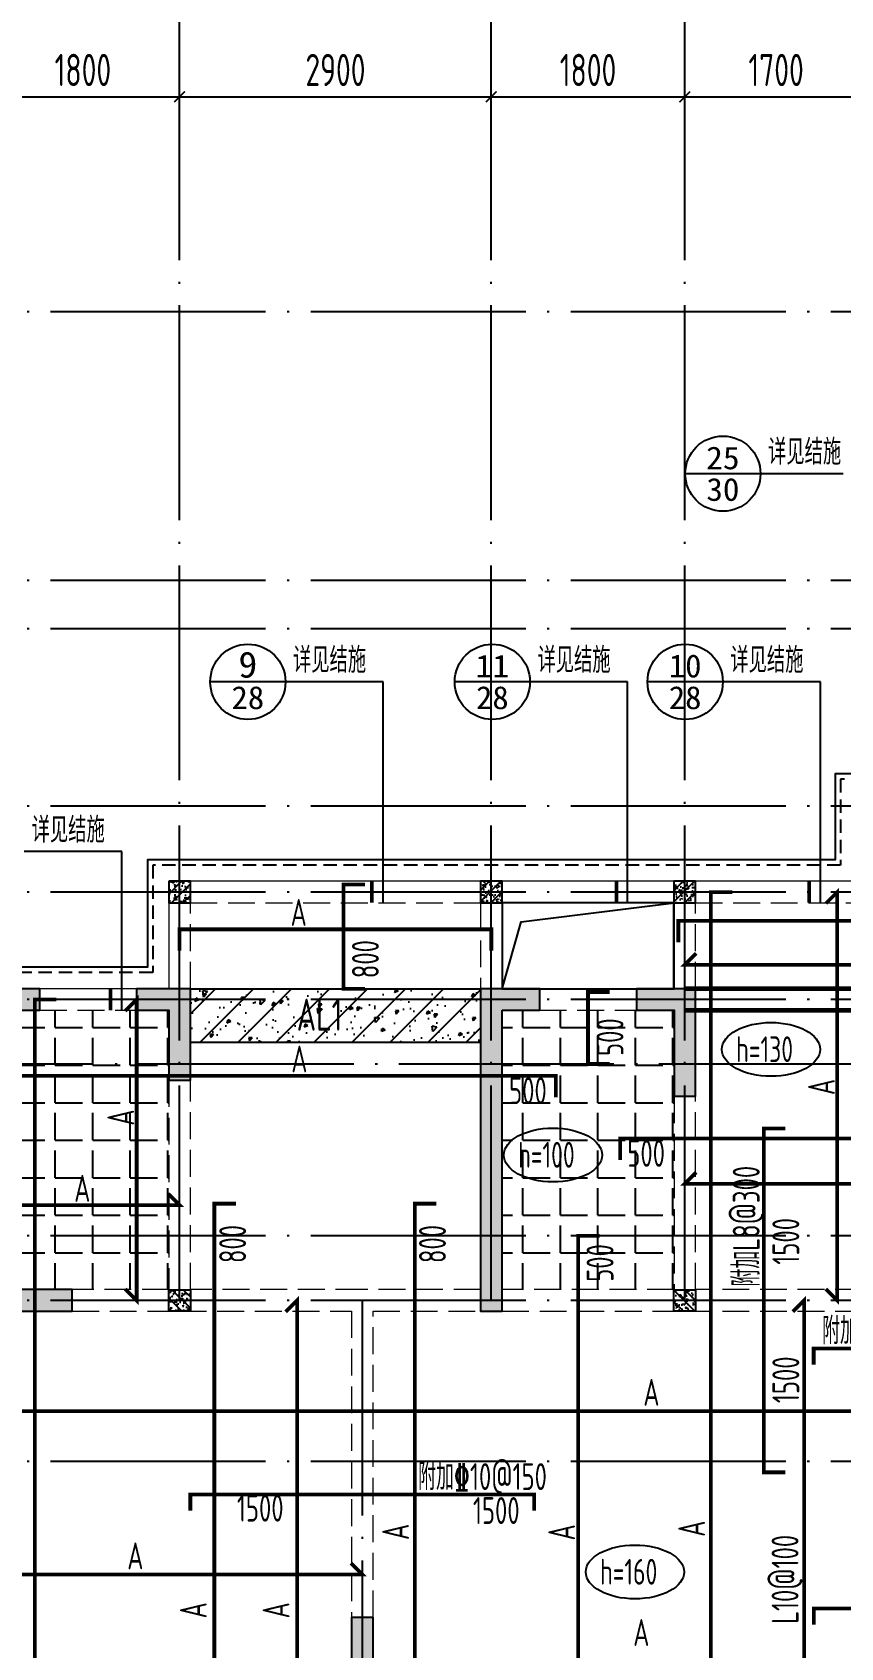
# Model space of a CAD drawing. Extents: x -1058961 to 23600, y -449123 to 2751847.
# Drawn here: x -332173 to -324651, y -49742 to -34710 of the extents above; entities that cross this region are included whole.
import ezdxf
from ezdxf.enums import TextEntityAlignment as Align

# ---------------------------------------------------------------- set-up
doc = ezdxf.new("R2010")
doc.units = 0
doc.header["$LTSCALE"] = 1000
for name, pattern in [('DASH', [0.35, 0.25, -0.1]), ('DOTE', [2.42, 2, -0.2, 0.02, -0.2]), ('HIDDEN', [0.375, 0.25, -0.125])]:
    doc.linetypes.add(name, pattern=pattern)
doc.layers.get('0').update_dxf_attribs({"linetype": 'CONTINUOUS'})
doc.layers.get('DEFPOINTS').update_dxf_attribs({"linetype": 'CONTINUOUS'})
for name, color, linetype in [('A-AXIS', 1, 'CONTINUOUS'), ('A-DOTE', 10, 'DOTE'), ('BEAM', 4, 'DASH'), ('DIM_IDEN', 67, 'CONTINUOUS'), ('PUB_TEXT', 2, 'CONTINUOUS'), ('ROOF', 183, 'CONTINUOUS'), ('S-B板填充', 251, 'CONTINUOUS'), ('S-B板标注', 3, 'CONTINUOUS'), ('S-B板配筋', 6, 'CONTINUOUS'), ('S-B板配筋号', 7, 'CONTINUOUS'), ('S-D洞口', 4, 'CONTINUOUS'), ('S-L主梁线', 4, 'DASH'), ('S-Q墙填充', 252, 'CONTINUOUS'), ('S-Q墙实线', 6, 'CONTINUOUS'), ('S-Y一般标注', 3, 'CONTINUOUS'), ('S-板正筋', 2, 'CONTINUOUS'), ('S-构造柱', 212, 'CONTINUOUS'), ('TEXT', 2, 'CONTINUOUS'), ('看线', 251, 'CONTINUOUS')]:
    doc.layers.add(name, color=color, linetype=linetype)
doc.layers.add('配箍校核', color=34, linetype='CONTINUOUS', plot=False)
doc.styles.add('_TCH_AXIS', font='COMPLEX', dxfattribs={"bigfont": 'GBCBIG'})
doc.styles.add('_TCH_LABEL', font='simhei.ttf')
doc.styles.add('TSSD_DIMENSION', font='Tssdeng.shx', dxfattribs={"width": 0.7, "bigfont": 'tssdchn.shx'})
doc.styles.add('TSSD_REIN', font='tssdeng.shx', dxfattribs={"width": 0.7, "height": 300, "bigfont": 'tssdchn.shx'})
doc.dimstyles.new('TSSD_100_100', dxfattribs={"dimtxt": 300, "dimasz": 100, "dimexe": 100, "dimexo": 250, "dimgap": 100, "dimtad": 1, "dimdec": 0, "dimzin": 0, "dimdsep": 46, "dimtxsty": 'TSSD_DIMENSION', "dimblk": 'ARCHTICK', "dimcen": 0, "dimdle": 100, "dimclrt": 7, "dimadec": 0, "dimazin": 0, "dimtfac": 1, "dimtdec": 0, "dimtix": 1, "dimtmove": 2, "dimatfit": 3, "dimldrblk": 'ARCHTICK', "dimfxl": 0, "dimtolj": 1, "dimtzin": 0, "dimarcsym": 0})

# ---------------------------------------------------------------- blocks, each defined once
blk = doc.blocks.new('_ArchTick')
at = {"color": 0, "linetype": 'ByBlock', "const_width": 0.15}
blk.add_lwpolyline([(-0.5, -0.5), (0.5, 0.5)], dxfattribs=at)
blk = doc.blocks.new('*D3125')
at = {"layer": 'DEFPOINTS', "color": 0}
for p in [(6400, 22100), (4600, 21100), (6400, 21100)]:
    blk.add_point(p, dxfattribs=at)
at = {"layer": 'S-Y一般标注', "color": 0, "lineweight": -2}
for p, q in [((4500, 22100), (6500, 22100)), ((4600, 21350), (4600, 22200)), ((6400, 21350), (6400, 22200))]:
    blk.add_line(p, q, dxfattribs=at)
at = {"layer": 'S-Y一般标注', "color": 0, "lineweight": -2, "xscale": 100, "yscale": 100, "zscale": 100, "rotation": 180}
blk.add_blockref('_ArchTick', (4600, 22100), dxfattribs=at)
at = {"layer": 'S-Y一般标注', "color": 0, "lineweight": -2, "xscale": 100, "yscale": 100, "zscale": 100}
blk.add_blockref('_ArchTick', (6400, 22100), dxfattribs=at)
at = {"layer": 'S-Y一般标注', "color": 7, "insert": (5500, 22350), "char_height": 300, "attachment_point": 5, "style": 'TSSD_DIMENSION'}
blk.add_mtext('\\A1;1800', dxfattribs=at)
blk = doc.blocks.new('*D3126')
at = {"layer": 'DEFPOINTS', "color": 0}
for p in [(9300, 22100), (6400, 21100), (9300, 21100)]:
    blk.add_point(p, dxfattribs=at)
at = {"layer": 'S-Y一般标注', "color": 0, "lineweight": -2}
for p, q in [((6300, 22100), (9400, 22100)), ((6400, 21350), (6400, 22200)), ((9300, 21350), (9300, 22200))]:
    blk.add_line(p, q, dxfattribs=at)
at = {"layer": 'S-Y一般标注', "color": 0, "lineweight": -2, "xscale": 100, "yscale": 100, "zscale": 100, "rotation": 180}
blk.add_blockref('_ArchTick', (6400, 22100), dxfattribs=at)
at = {"layer": 'S-Y一般标注', "color": 0, "lineweight": -2, "xscale": 100, "yscale": 100, "zscale": 100}
blk.add_blockref('_ArchTick', (9300, 22100), dxfattribs=at)
at = {"layer": 'S-Y一般标注', "color": 7, "insert": (7850, 22350), "char_height": 300, "attachment_point": 5, "style": 'TSSD_DIMENSION'}
blk.add_mtext('\\A1;2900', dxfattribs=at)
blk = doc.blocks.new('*D3127')
at = {"layer": 'DEFPOINTS', "color": 0}
for p in [(11100, 22100), (9300, 21100), (11100, 21100)]:
    blk.add_point(p, dxfattribs=at)
at = {"layer": 'S-Y一般标注', "color": 0, "lineweight": -2}
for p, q in [((9200, 22100), (11200, 22100)), ((9300, 21350), (9300, 22200)), ((11100, 21350), (11100, 22200))]:
    blk.add_line(p, q, dxfattribs=at)
at = {"layer": 'S-Y一般标注', "color": 0, "lineweight": -2, "xscale": 100, "yscale": 100, "zscale": 100, "rotation": 180}
blk.add_blockref('_ArchTick', (9300, 22100), dxfattribs=at)
at = {"layer": 'S-Y一般标注', "color": 0, "lineweight": -2, "xscale": 100, "yscale": 100, "zscale": 100}
blk.add_blockref('_ArchTick', (11100, 22100), dxfattribs=at)
at = {"layer": 'S-Y一般标注', "color": 7, "insert": (10200, 22350), "char_height": 300, "attachment_point": 5, "style": 'TSSD_DIMENSION'}
blk.add_mtext('\\A1;1800', dxfattribs=at)
blk = doc.blocks.new('*D3128')
at = {"layer": 'DEFPOINTS', "color": 0}
for p in [(12800, 22100), (11100, 21100), (12800, 21100)]:
    blk.add_point(p, dxfattribs=at)
at = {"layer": 'S-Y一般标注', "color": 0, "lineweight": -2}
for p, q in [((11000, 22100), (12900, 22100)), ((11100, 21350), (11100, 22200)), ((12800, 21350), (12800, 22200))]:
    blk.add_line(p, q, dxfattribs=at)
at = {"layer": 'S-Y一般标注', "color": 0, "lineweight": -2, "xscale": 100, "yscale": 100, "zscale": 100, "rotation": 180}
blk.add_blockref('_ArchTick', (11100, 22100), dxfattribs=at)
at = {"layer": 'S-Y一般标注', "color": 0, "lineweight": -2, "xscale": 100, "yscale": 100, "zscale": 100}
blk.add_blockref('_ArchTick', (12800, 22100), dxfattribs=at)
at = {"layer": 'S-Y一般标注', "color": 7, "insert": (11950, 22350), "char_height": 300, "attachment_point": 5, "style": 'TSSD_DIMENSION'}
blk.add_mtext('\\A1;1700', dxfattribs=at)
blk = doc.blocks.new('20210729.03492876')
at = {"layer": '看线', "color": 201}
blk.add_lwpolyline([(10300, 13200), (10300, 11800), (8200, 11800), (8200, 11000), (1800, 11000), (1800, 10000), (0, 10000), (0, 1500), (2850, 1500)], dxfattribs=at)
at = {"layer": '看线', "color": 201, "linetype": 'HIDDEN', "ltscale": 0.5}
blk.add_lwpolyline([(10350, 13200), (10350, 11750), (8250, 11750), (8250, 10950), (1850, 10950), (1850, 9950), (50, 9950), (50, 1550), (2900, 1550)], dxfattribs=at)
blk = doc.blocks.new('20210807.15313138')
at = {"layer": 'S-Q墙填充'}
h = blk.add_hatch(color=252, dxfattribs=at)
h.dxf.hatch_style = 1
h.paths.add_polyline_path([(61116, 65940), (61516, 65940), (61516, 66140), (60916, 66140), (60916, 63140), (61816, 63140), (61816, 63340), (61116, 63340)])
h = blk.add_hatch(color=252, dxfattribs=at)
h.dxf.hatch_style = 1
h.paths.add_polyline_path([(62416, 65940), (62716, 65940), (62716, 65290), (62916, 65290), (62916, 66140), (62416, 66140)])
h = blk.add_hatch(color=252, dxfattribs=at)
h.dxf.hatch_style = 1
h.paths.add_polyline_path([(65816, 65940), (66166, 65940), (66166, 66140), (65616, 66140), (65616, 63140), (65816, 63140)])
h = blk.add_hatch(color=252, dxfattribs=at)
h.dxf.hatch_style = 1
h.paths.add_polyline_path([(67616, 66140), (67066, 66140), (67066, 65940), (67416, 65940), (67416, 65140), (67616, 65140)])
h = blk.add_hatch(color=252, dxfattribs=at)
h.dxf.hatch_style = 1
h.paths.add_polyline_path([(64616, 60290), (64416, 60290), (64416, 58840), (63716, 58840), (63616, 58840), (63616, 58640), (63716, 58640), (64616, 58640)])
at = {"layer": 'S-D洞口', "color": 5}
blk.add_lwpolyline([(65816, 66140), (67416, 66140), (67416, 66940), (65816, 66940), (65816, 66140), (65993, 66762), (67416, 66940)], dxfattribs=at)
at = {"layer": 'S-L主梁线', "linetype": 'ByBlock', "lineweight": 18}
for p, q in [((62716, 67140), (62716, 66140)), ((65716, 67140), (62716, 67140)), ((67516, 67140), (65716, 67140)), ((69116, 67140), (67516, 67140)), ((65816, 66940), (67416, 66940)), ((65816, 66140), (65816, 66940)), ((67416, 66940), (67416, 66140)), ((62416, 66140), (61516, 66140)), ((67066, 66140), (66166, 66140))]:
    blk.add_line(p, q, dxfattribs=at)
at = {"layer": 'S-L主梁线', "linetype": 'DASH', "lineweight": 18}
for p, q in [((62916, 66940), (65616, 66940)), ((62916, 66140), (62916, 66940)), ((65616, 66940), (65616, 66140)), ((67616, 66940), (69116, 66940)), ((67616, 66140), (67616, 66940)), ((61516, 65940), (62416, 65940)), ((66166, 65940), (67066, 65940)), ((62716, 65290), (62716, 63340)), ((62916, 63340), (62916, 65290)), ((67416, 65140), (67416, 63340)), ((67616, 63340), (67616, 65140)), ((62716, 63340), (61816, 63340)), ((64516, 63340), (62916, 63340)), ((65616, 63340), (64516, 63340)), ((67416, 63340), (65816, 63340)), ((70216, 63340), (67616, 63340)), ((61816, 63140), (62816, 63140)), ((62816, 63140), (64416, 63140)), ((64416, 63140), (64416, 60290)), ((64616, 63140), (65616, 63140)), ((64616, 60290), (64616, 63140)), ((65816, 63140), (67516, 63140)), ((67516, 63140), (70216, 63140))]:
    blk.add_line(p, q, dxfattribs=at)
at = {"layer": 'S-Q墙实线'}
for points in [[(61116, 65940), (61516, 65940), (61516, 66140), (60916, 66140), (60916, 63140), (61816, 63140), (61816, 63340), (61116, 63340)], [(62416, 65940), (62716, 65940), (62716, 65290), (62916, 65290), (62916, 66140), (62416, 66140)], [(65816, 65940), (66166, 65940), (66166, 66140), (65616, 66140), (65616, 63140), (65816, 63140)], [(67616, 66140), (67066, 66140), (67066, 65940), (67416, 65940), (67416, 65140), (67616, 65140)]]:
    blk.add_lwpolyline(points, close=True, dxfattribs=at)
blk.add_lwpolyline([(63716, 58840), (63616, 58840), (63616, 58640), (63716, 58640), (64616, 58640), (64616, 60290), (64416, 60290), (64416, 58840), (63716, 58840)], dxfattribs=at)
blk = doc.blocks.new('20210730.02141516')
at = {"layer": 'S-构造柱'}
h = blk.add_hatch(dxfattribs=at)
h.set_pattern_fill('ARMORED', color=256, scale=15, angle=-90, style=0)
h.set_pattern_definition([(320, (-154189.41, 3278673.45), (-9.4128202, -107.5890274), [11.25, -123.75]), (265, (-154189.41, 3278673.45), (112.82882, 20.8127), [9, -99]), (10.4514, (-154190.19, 3278664.49), (103.4159313, -86.7764073), [9.5610285, -105.1713168]), (316.1842, (-154159.41, 3278673.45), (-24.827852, -160.0861573), [16.875, -185.625]), (6.6356, (-154161.48, 3278660.11), (146.117681, -140.199406), [14.341543, -157.75695]), (261.1842, (-154159.41, 3278673.45), (146.11779, -140.199292), [13.5, -148.5]), (291, (-154166.91, 3278658.45), (-60.3928336, -89.5360578), [11.25, -123.75]), (236, (-154166.91, 3278658.45), (108.7725068, -36.4972998), [9, -99]), (341.4514, (-154171.94, 3278650.99), (48.3795745, -126.0333943), [9.5610285, -105.1713168]), (307.5, (-154189.41, 3278673.454), (49.93407807, -1.8239783), [0, -97.8, 0, -100.5, 0, -99.375]), (277.5, (-154189.41, 3278673.454), (59.1617568, -39.4604306), [0, -57.3, 0, -95.55, 0, -37.875]), (237.5, (-154189.41, 3278706.904), (-3.38323076, -80.07336543), [0, -37.5, 0, -117, 0, -155.25]), (227.5, (-154189.41, 3278721.904), (15.0157473, -87.4779254), [0, -48.75, 0, -77.7, 0, -110.25]), (315, (-154189.41, 3278673.454), (53.0330086, 53.0330086), [])])
h.paths.add_polyline_path([(200, 200), (200, 0), (0, 0), (0, 200)])
blk.add_lwpolyline([(200, 200), (200, 0), (0, 0), (0, 200)], close=True, dxfattribs=at)
blk = doc.blocks.new('20210809.18285270')
at = {"layer": 'ROOF', "xscale": -1}
for p in [(2000, 10100), (4900, 10100), (6700, 10100)]:
    blk.add_blockref('20210730.02141516', p, dxfattribs=at)
at = {"layer": 'ROOF'}
for p in [(1800, 6300), (6500, 6300)]:
    blk.add_blockref('20210730.02141516', p, dxfattribs=at)
blk = doc.blocks.new('20210811.10154474')
at = {"layer": 'DIM_IDEN'}
for p, q in [((7552, 15398), (6852, 15398)), ((8321, 15398), (7552, 15398)), ((3132, 13461), (2432, 13461)), ((4041, 13461), (3132, 13461)), ((4041, 11405), (4041, 13461)), ((5407, 13461), (4707, 13461)), ((6316, 13461), (5407, 13461)), ((6316, 11405), (6316, 13461)), ((7201, 13461), (6501, 13461)), ((8110, 13461), (7201, 13461)), ((8110, 11405), (8110, 13461)), ((1609, 11881), (700, 11881)), ((1609, 10405), (1609, 11881))]:
    blk.add_line(p, q, dxfattribs=at)
at = {"layer": 'DIM_IDEN', "const_width": 35}
for points in [[(3936, 11405), (3936, 11605)], [(6211, 11405), (6211, 11605)], [(8005, 11405), (8005, 11605)], [(1504, 10405), (1504, 10605)]]:
    blk.add_lwpolyline(points, dxfattribs=at)
at = {"layer": 'DIM_IDEN'}
for centre in [(7202, 15398), (2782, 13461), (5057, 13461), (6851, 13461)]:
    blk.add_circle(centre, 350, dxfattribs=at)
at = {"layer": 'PUB_TEXT', "style": '_TCH_LABEL'}
for s, height, width, p, p2 in [('25', 211.6, 1.022989, (7046, 15439), (7358, 15439)), ('30', 212.7, 1.00565, (7048, 15145), (7356, 15145)), ('9', 242, 1.011364, (2694, 13500), (2870, 13500)), ('11', 210.8, 1.034884, (4900, 13502), (5214, 13502)), ('10', 213.8, 0.988889, (6699, 13502), (7003, 13502)), ('28', 213.8, 0.988889, (2630, 13207), (2934, 13207)), ('28', 213.8, 0.988889, (4905, 13207), (5209, 13207)), ('28', 213.8, 0.988889, (6699, 13207), (7003, 13207))]:
    blk.add_text(s, height=height, dxfattribs=dict(at, width=width)).set_placement(p, p2, align=Align.FIT)
at = {"layer": 'PUB_TEXT', "style": '_TCH_AXIS'}
for p in [(7622, 15482), (3202, 13545), (5477, 13545), (7271, 13545), (770, 11965)]:
    blk.add_text('详见结施', height=236.3, dxfattribs=at).set_placement(p)
blk = doc.blocks.new('20210726.16350016')
at = {"layer": 'A-AXIS'}
for p, q in [((6400, 21100), (6400, 23900)), ((9300, 21100), (9300, 23900)), ((11100, 21100), (11100, 23900))]:
    blk.add_line(p, q, dxfattribs=at)
at = {"layer": 'A-DOTE'}
for p, q in [((6400, 10900), (6400, 21100)), ((9300, 10900), (9300, 21100)), ((11100, 10900), (11100, 21100)), ((55600, 20100), (3600, 20100)), ((55600, 17600), (3600, 17600)), ((55600, 17150), (3600, 17150)), ((55600, 15500), (3600, 15500)), ((55600, 14700), (3600, 14700)), ((55600, 13700), (3600, 13700)), ((3600, 13100.3), (55600, 13100.3)), ((55600, 11500), (3600, 11500)), ((55600, 10900), (3600, 10900)), ((8100, 10900), (8100, 3600)), ((55600, 9400), (3600, 9400))]:
    blk.add_line(p, q, dxfattribs=at)
at = {"layer": 'S-Y一般标注'}
for base, p1, p2, picture, middle in [((6400, 22100), (4600, 21100), (6400, 21100), '*D3125', (5500, 22350)), ((9300, 22100), (6400, 21100), (9300, 21100), '*D3126', (7850, 22350)), ((11100, 22100), (9300, 21100), (11100, 21100), '*D3127', (10200, 22350)), ((12800, 22100), (11100, 21100), (12800, 21100), '*D3128', (11950, 22350))]:
    dim = blk.add_linear_dim(base=base, p1=p1, p2=p2, dimstyle='TSSD_100_100', dxfattribs=at)
    dim.commit()
    dim.dimension.update_dxf_attribs({"geometry": picture, "text_midpoint": middle})

msp = doc.modelspace()

# ---------------------------------------------------------------- hatches: boundary and pattern name
at = {"layer": 'BEAM', "linetype": 'ByBlock'}
h = msp.add_hatch(dxfattribs=at)
h.set_pattern_fill('ARMORED', color=252, scale=50, angle=180, style=0)
h.set_pattern_definition([(230, (-548473.14, 1870310.58), (-358.63009, 31.376067), [37.5, -412.5]), (175, (-548473.14, 1870310.58), (69.37567, -376.09607), [30, -330]), (280.4514, (-548503.03, 1870313.2), (-289.25469, -344.71977), [31.870095, -350.571056]), (226.1842, (-548473.14, 1870210.58), (-533.62052, 82.75951), [56.25, -618.75]), (276.6356, (-548517.6, 1870217.47), (-467.33135, -487.05894), [47.80514, -525.8565]), (171.1842, (-548473.14, 1870210.6), (-467.33097, -487.0593), [45, -495]), (201, (-548523.14, 1870235.58), (-298.453526, 201.309445), [37.5, -412.5]), (146, (-548523.14, 1870235.58), (-121.657666, -362.57502), [30, -330]), (251.4514, (-548548, 1870252.35), (-420.111314, -161.26525), [31.870095, -350.571056]), (217.5, (-548473.14, 1870310.58), (-6.079928, -166.446927), [0, -326, 0, -335, 0, -331.25]), (187.5, (-548473.14, 1870310.58), (-131.534769, -197.205856), [0, -191, 0, -318.5, 0, -126.25]), (147.5, (-548361.64, 1870310.58), (-266.911218, 11.277436), [0, -125, 0, -390, 0, -517.5]), (137.5, (-548311.64, 1870310.58), (-291.593085, -50.05249), [0, -162.5, 0, -259, 0, -367.5]), (225, (-548473.14, 1870310.58), (176.776695, -176.776695), [])])
h.paths.add_polyline_path([(-328002.01, -44110.73), (-330702.01, -44110.73), (-330702.01, -43610.73), (-328002.01, -43610.73)])
at = {"layer": 'S-B板填充'}
h = msp.add_hatch(dxfattribs=at)
h.set_pattern_fill('ANGLE', color=252, scale=50, style=0)
h.set_pattern_definition([(0, (-234868.08, -192054.6), (0, 349.25), [254, -95.25]), (90, (-234868.08, -192054.6), (-349.25, 2e-14), [254, -95.25])])
h.paths.add_polyline_path([(-332502.02, -43810.73), (-330902.01, -43810.73), (-330902.01, -46410.72), (-332502.02, -46410.72)])
h = msp.add_hatch(dxfattribs=at)
h.set_pattern_fill('ANGLE', color=252, scale=50, style=0)
h.set_pattern_definition([(0, (-230168.08, -192054.6), (0, 349.25), [254, -95.25]), (90, (-230168.08, -192054.6), (-349.25, 2e-14), [254, -95.25])])
h.paths.add_polyline_path([(-327802.02, -43810.73), (-326202.01, -43810.73), (-326202.01, -46410.72), (-327802.02, -46410.72)])

# ---------------------------------------------------------------- linework, layer by layer
at = {"layer": 'BEAM', "linetype": 'ByBlock'}
msp.add_lwpolyline([(-328002.01, -44110.73), (-330702.01, -44110.73), (-330702.01, -43610.73), (-328002.01, -43610.73)], close=True, dxfattribs=at)
at = {"layer": 'S-B板标注'}
for centre in [(-325299.34, -44174.81), (-327328.1, -45157.65), (-326565.43, -49037.77)]:
    msp.add_ellipse(centre, major_axis=(-457.33, 0), ratio=0.54724159, dxfattribs=at)
at = {"layer": 'S-B板配筋', "lineweight": 35, "const_width": 35}
for points in [[(-329078.11, -43610.73), (-329278.11, -43610.73), (-329278.11, -42640.73), (-329078.11, -42640.73)], [(-324788.85, -46404.66), (-324682.79, -46510.73), (-324682.79, -42710.73), (-324788.85, -42816.79)], [(-325658.97, -52810.56), (-325858.97, -52810.56), (-325858.97, -42710.73), (-325658.97, -42710.73)], [(-326162.01, -43177.37), (-326162.01, -42977.37), (-321502.02, -42977.37), (-321502.02, -43177.37)], [(-330802.02, -43257.28), (-330802.02, -43057.28), (-327902.03, -43057.25), (-327902.03, -43257.25)], [(-325995.95, -43281.36), (-326102.02, -43387.42), (-321502.03, -43387.43), (-321608.1, -43281.37)], [(-331949.41, -51010.73), (-332149.41, -51010.73), (-332149.41, -43710.73), (-331949.41, -43710.73)], [(-331308, -46404.66), (-331201.94, -46510.73), (-331201.94, -43710.73), (-331308, -43816.79)], [(-326802.01, -44310.73), (-327002.01, -44310.73), (-327002.01, -43640.73), (-326802.01, -43640.73)], [(-332602.03, -44621.07), (-332602.03, -44421.07), (-327302.01, -44421.07), (-327302.01, -44621.07)], [(-325166.4, -48110.72), (-325366.4, -48110.72), (-325366.4, -44910.72), (-325166.4, -44910.72)], [(-326702.01, -45204.33), (-326702.01, -45004.33), (-322702.02, -45004.32), (-322702.02, -45204.32)], [(-325995.96, -45319.1), (-326102.02, -45425.17), (-323301.85, -45425.17), (-323407.92, -45319.1)], [(-332495.95, -45518.81), (-332602.02, -45624.88), (-330802.02, -45624.88), (-330908.09, -45518.81)], [(-330278.95, -51010.73), (-330478.95, -51010.73), (-330478.95, -45610.72), (-330278.95, -45610.72)], [(-328413.18, -52810.56), (-328613.18, -52810.56), (-328613.18, -45610.72), (-328413.18, -45610.72)], [(-326894.68, -52810.56), (-327094.68, -52810.56), (-327094.68, -45910.72), (-326894.68, -45910.72)], [(-329814.78, -50904.66), (-329708.71, -51010.73), (-329708.71, -46510.73), (-329814.78, -46616.79)], [(-325096.38, -52704.5), (-324990.31, -52810.56), (-324990.31, -46510.72), (-325096.38, -46616.79)], [(-324902.02, -47108.39), (-324902.02, -46958.39), (-321352.02, -46958.39), (-321352.02, -47108.39)], [(-322702.01, -47740.38), (-322702.01, -47540.38), (-332602.02, -47540.38), (-332602.02, -47740.38)], [(-330702.02, -48465.78), (-330702.02, -48315.78), (-327502.02, -48315.78), (-327502.02, -48465.78)], [(-332495.95, -48955.12), (-332602.02, -49061.19), (-329102.02, -49061.19), (-329208.09, -48955.12)], [(-324901.93, -49526.7), (-324901.93, -49376.7), (-321701.93, -49376.7), (-321701.93, -49526.7)]]:
    msp.add_lwpolyline(points, dxfattribs=at)
at = {"layer": 'S-D洞口', "color": 5}
msp.add_lwpolyline([(-327802.01, -43610.73), (-326202.01, -43610.73), (-326202.01, -42810.73), (-327802.01, -42810.73), (-327802.01, -43610.73), (-327624.23, -42988.5), (-326202.01, -42810.73)], dxfattribs=at)
at = {"layer": 'S-板正筋', "color": 5, "linetype": 'DASH', "const_width": 42.86}
for points in [[(-321502.01, -43610.73), (-326102.02, -43610.73)], [(-321502.01, -43810.73), (-326102.02, -43810.73)]]:
    msp.add_lwpolyline(points, dxfattribs=at)

# ---------------------------------------------------------------- block references
msp.add_blockref('20210729.03492876', (-332902.02, -53410.73))
at = {"layer": 'A-DOTE'}
msp.add_blockref('20210726.16350016', (-337202.02, -57410.77), dxfattribs=at)
at = {"layer": 'PUB_TEXT'}
msp.add_blockref('20210811.10154474', (-332949.1, -54215.35), dxfattribs=at)
at = {"layer": 'S-Q墙填充'}
msp.add_blockref('20210807.15313138', (-393617.66, -109750.27), dxfattribs=at)
at = {"layer": '配箍校核'}
msp.add_blockref('20210809.18285270', (-332702.04, -52910.89), dxfattribs=at)

# ---------------------------------------------------------------- texts
at = {"layer": 'S-B板标注', "color": 7, "style": 'TSSD_REIN', "width": 0.7}
for s, p in [('h=130', (-325624.03, -44292.95)), ('h=100', (-327652.79, -45275.79)), ('h=160', (-326890.12, -49155.91))]:
    msp.add_text(s, height=240, dxfattribs=at).set_placement(p)
at = {"layer": 'S-B板配筋号', "color": 1, "style": 'TSSD_REIN', "width": 0.7}
for s, p in [('A', (-329769.26, -43025.41)), ('A', (-329762.85, -44389.21)), ('A', (-331782.74, -45593.02)), ('附加L8@150', (-324824.38, -46917.84)), ('A', (-326487.3, -47490.98)), ('附加%%13210@150', (-328582.68, -48275.22)), ('A', (-331289.01, -49012.85)), ('A', (-326581.53, -49726.1))]:
    msp.add_text(s, height=250, dxfattribs=at).set_placement(p)
at = {"layer": 'S-B板配筋号', "style": 'TSSD_REIN', "width": 0.7}
for s, rotation, p in [('800', 449.999992, (-329198.11, -43335.24)), ('500', 449.999992, (-326922.01, -44060.73)), ('800', 89.999992, (-330433.62, -45985.88)), ('800', 89.999992, (-328574.14, -45985.88)), ('1500', 449.999992, (-325286.4, -45960.72)), ('500', 89.999992, (-327014.68, -46162.45)), ('1500', 449.999992, (-325286.4, -47249.17))]:
    msp.add_text(s, height=250, rotation=rotation, dxfattribs=at).set_placement(p, align=Align.TOP_CENTER)
for s, p in [('500', (-327561.04, -44433.85)), ('500', (-326461.04, -45017.12)), ('1500', (-330051.68, -48318.8)), ('1500', (-327855.42, -48341.1))]:
    msp.add_text(s, height=250, dxfattribs=at).set_placement(p, align=Align.TOP_CENTER)
at = {"layer": 'S-B板配筋号', "color": 1, "style": 'TSSD_REIN', "width": 0.7}
for s, rotation, p in [('A', 449.999992, (-324705.41, -44600.17)), ('A', 449.999992, (-331224.55, -44884.37)), ('附加L8@300', 449.999992, (-325405.02, -46381.59)), ('A', 89.999992, (-328667.54, -48740)), ('A', 89.999992, (-327122.42, -48744.57)), ('A', 89.999992, (-325913.32, -48710.23)), ('L10@100', 449.999992, (-325043.43, -49521.05)), ('A', 449.999992, (-330549.86, -49469.62)), ('A', 449.999992, (-329779.62, -49469.62))]:
    msp.add_text(s, height=250, rotation=rotation, dxfattribs=at).set_placement(p)
at = {"layer": 'TEXT', "color": 1, "style": 'TSSD_REIN', "width": 0.7}
msp.add_text('AL1', height=300, dxfattribs=at).set_placement((-329287.34, -44001.34, 0), align=Align.RIGHT)

doc.saveas('drawing.dxf')
